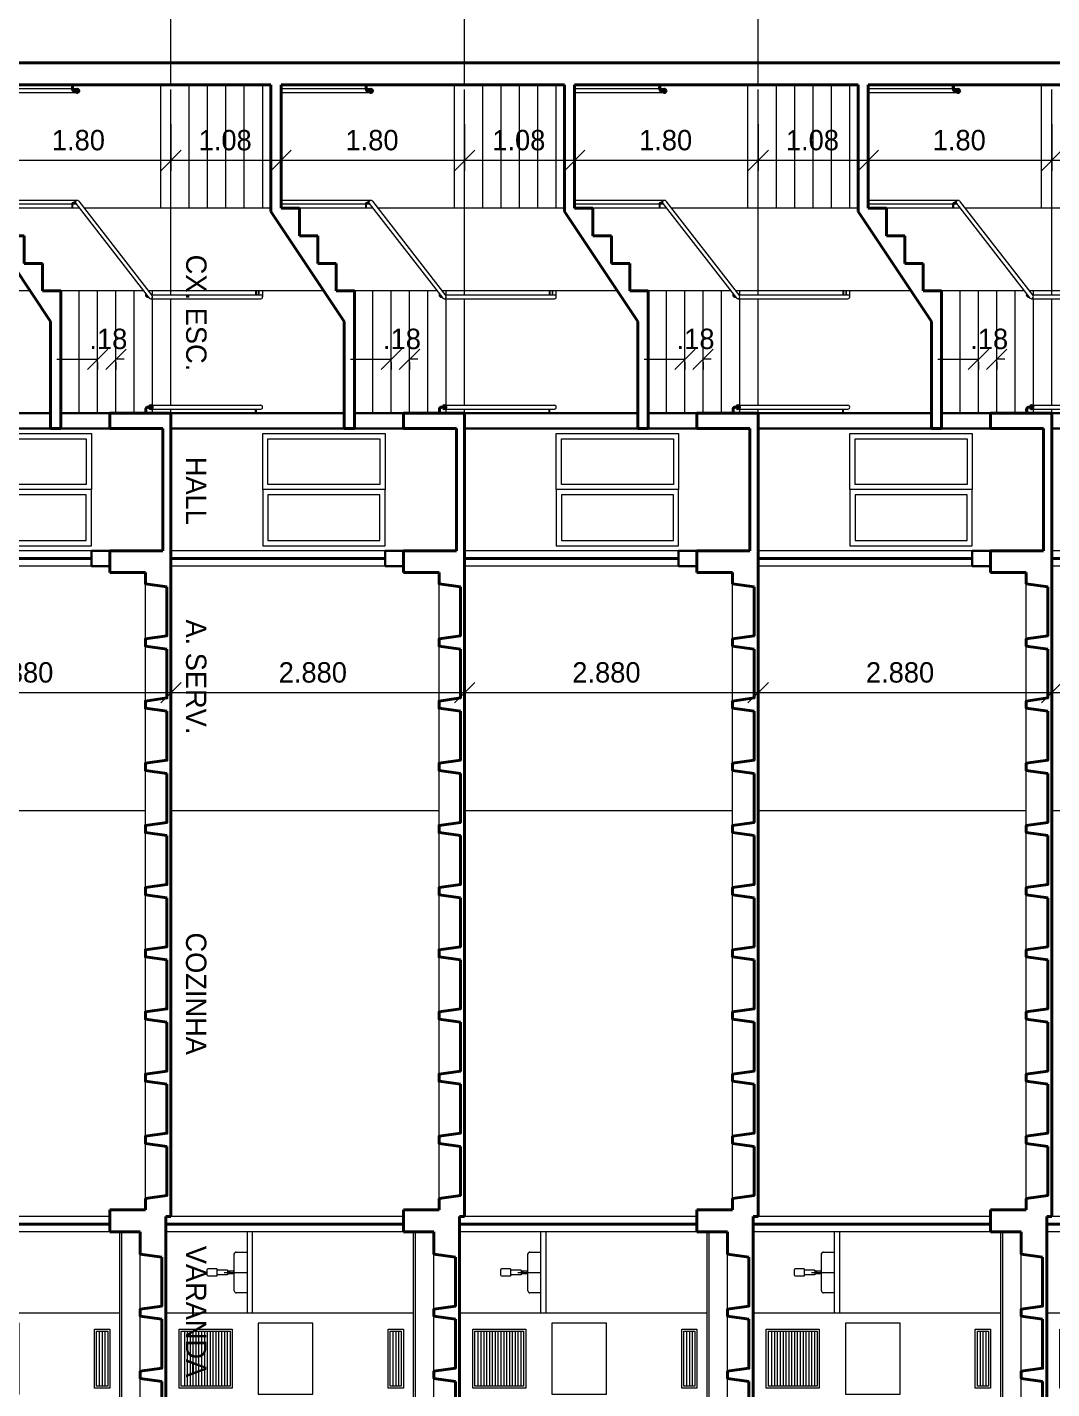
# Model space of a CAD drawing. Header units: metres. Extents: x -62 to 23, y -77 to 42.
# Drawn here: x -28.63 to -18.58, y 13.72 to 27.08 of the extents above; entities that cross this region are included whole.
import ezdxf
from ezdxf.enums import TextEntityAlignment as Align

# ---------------------------------------------------------------- set-up
doc = ezdxf.new("R2010")
doc.units = ezdxf.units.M
doc.header["$MEASUREMENT"] = 0
doc.linetypes.add('DGN Style 3', pattern=[2.76643, 1.976022, -0.790409])
doc.linetypes.add('DGN Style 4', pattern=[3.163611, 1.580817, -0.790409, 0.001976, -0.790409])
for name, color, linetype, lineweight in [('1 - Eixos', 7, 'Continuous', 0), ('15 - Esquadrias Janelas', 7, 'Continuous', 0), ('19 - Estrutura Metálica', 7, 'Continuous', 0), ('32 - Forro', 7, 'Continuous', 0), ('5 - Laje em Corte', 7, 'Continuous', 0), ('CORNIJAS_VAR NA PLANTA PTIPO 1', 7, 'Continuous', 0), ('Level 1-1', 7, 'Continuous', 0), ('Level 12', 7, 'Continuous', 0), ('Level 28-1', 7, 'Continuous', 0), ('Level 36', 7, 'Continuous', 0), ('Level 41', 7, 'Continuous', 0), ('Level 44', 7, 'Continuous', 0)]:
    doc.layers.add(name, color=color, linetype=linetype, lineweight=lineweight)
doc.styles.add('Style-CIVIL', font='CIVIL.shx')
doc.styles.add('Style-INTL_ENGINEERING', font='INTL_ENGINEERING.shx')
doc.dimstyles.get("Standard").update_dxf_attribs({"dimtxt": 0.18, "dimasz": 0.18, "dimexe": 0.18, "dimexo": 0.0625, "dimgap": 0.09, "dimtad": 0, "dimtih": 1, "dimtoh": 1, "dimdec": 4, "dimzin": 1, "dimdsep": 46, "dimtxsty": 'Standard', "dimcen": 0, "dimadec": 0, "dimazin": 0, "dimtfac": 1, "dimtdec": 4, "dimtofl": 0, "dimtmove": 0, "dimatfit": 3, "dimfxl": 0, "dimtolj": 1, "dimtzin": 1, "dimarcsym": 0})

# ---------------------------------------------------------------- blocks, each defined once
blk = doc.blocks.new('*U12')
at = {"layer": 'Level 44', "color": 7, "linetype": 'Continuous', "lineweight": 30}
for p, q in [((-1.05, 0.075), (-1.05, -0.075)), ((1.05, 0.075), (1.05, -0.075))]:
    blk.add_line(p, q, dxfattribs=at)
at = {"layer": 'Level 44', "color": 7, "linetype": 'Continuous', "lineweight": 0}
for p, q in [((1.05, 0.075), (-1.05, 0.075)), ((1.05, -0.075), (-1.05, -0.075))]:
    blk.add_line(p, q, dxfattribs=at)
at = {"layer": 'Level 44', "color": 7, "linetype": 'Continuous', "lineweight": 40}
blk.add_line((1.05, 0), (-1.05, 0), dxfattribs=at)
blk = doc.blocks.new('*U13')
at = {"layer": 'Level 44', "color": 7, "linetype": 'Continuous', "lineweight": 30}
for p, q in [((-1.05, 0.075), (-1.05, -0.075)), ((1.28, 0.075), (1.28, -0.075))]:
    blk.add_line(p, q, dxfattribs=at)
at = {"layer": 'Level 44', "color": 7, "linetype": 'Continuous', "lineweight": 0}
for p, q in [((1.28, 0.075), (-1.05, 0.075)), ((1.28, -0.075), (-1.05, -0.075))]:
    blk.add_line(p, q, dxfattribs=at)
at = {"layer": 'Level 44', "color": 7, "linetype": 'Continuous', "lineweight": 40}
blk.add_line((1.28, 0), (-1.05, 0), dxfattribs=at)
blk = doc.blocks.new('*U14')
at = {"layer": '19 - Estrutura Metálica', "color": 171, "linetype": 'Continuous', "lineweight": 30}
for p, q in [((0.007, 0.014), (0.017, 0.006)), ((0.013, 0.022), (0.023, 0.014)), ((-0.016, -0.063), (0.019, -0.022)), ((-0.008, -0.069), (0.027, -0.029))]:
    blk.add_line(p, q, dxfattribs=at)
for radius in [0.025, 0.015]:
    blk.add_circle((-0.009, 0.034), radius, dxfattribs=at)
for radius, start, end in [(0.02, 318.3321, 47.1052), (0.03, 319.6851, 49.6329)]:
    blk.add_arc((0.004, -0.009), radius, start, end, dxfattribs=at)
blk = doc.blocks.new('*U15')
at = {"layer": '19 - Estrutura Metálica', "color": 171, "linetype": 'Continuous', "lineweight": 30}
for p, q in [((0.007, 0.014), (0.017, 0.006)), ((0.013, 0.022), (0.023, 0.014)), ((-0.016, -0.063), (0.019, -0.022)), ((-0.008, -0.069), (0.027, -0.029))]:
    blk.add_line(p, q, dxfattribs=at)
at = {"layer": '19 - Estrutura Metálica', "color": 171, "linetype": 'Continuous', "lineweight": 30, "extrusion": (0, 0, -1)}
for radius in [0.025, 0.015]:
    blk.add_circle((0.009, 0.034), radius, dxfattribs=at)
at = {"layer": '19 - Estrutura Metálica', "color": 171, "linetype": 'Continuous', "lineweight": 30}
for radius, start, end in [(0.02, 318.3321, 47.1052), (0.03, 319.6851, 49.6329)]:
    blk.add_arc((0.004, -0.009), radius, start, end, dxfattribs=at)
blk = doc.blocks.new('SIFAOF')
at = {"color": 172, "linetype": 'Continuous', "lineweight": 0}
for p, q in [((-0.017, 0), (-0.017, -0.007)), ((-0.012, 0), (-0.012, -0.059)), ((0, -0.007), (0, 0)), ((0.012, 0), (0.012, -0.059)), ((0.017, 0), (0.017, -0.007)), ((-0.023, -0.065), (0.023, -0.065)), ((-0.023, -0.065), (-0.023, -0.17)), ((-0.017, -0.007), (0.017, -0.007)), ((-0.017, -0.048), (0.017, -0.048)), ((-0.017, -0.059), (0.017, -0.059)), ((-0.017, -0.059), (-0.017, -0.065)), ((-0.012, -0.059), (0.008, -0.048)), ((-0.012, -0.057), (0.004, -0.048)), ((-0.012, -0.054), (-0.001, -0.048)), ((-0.012, -0.051), (-0.006, -0.048)), ((-0.012, -0.049), (-0.01, -0.048)), ((-0.007, -0.059), (0.012, -0.049)), ((-0.003, -0.059), (0.012, -0.051)), ((0.002, -0.059), (0.012, -0.054)), ((0.007, -0.059), (0.012, -0.057)), ((0.011, -0.059), (0.012, -0.059)), ((0.017, -0.059), (0.017, -0.065)), ((0.023, -0.065), (0.023, -0.17)), ((-0.035, -0.17), (0.035, -0.17)), ((-0.035, -0.17), (-0.035, -0.257)), ((0.035, -0.17), (0.035, -0.257)), ((-0.023, -0.269), (0.023, -0.269))]:
    blk.add_line(p, q, dxfattribs=at)
for centre, start, end in [((-0.023, -0.257), 180, 270), ((0.023, -0.257), 270, 0)]:
    blk.add_arc(centre, 0.0116, start, end, dxfattribs=at)
blk = doc.blocks.new('*U17')
at = {"layer": 'Level 36', "color": 172, "linetype": 'Continuous', "lineweight": 13}
for p, q in [((0.045, -0.18), (0.045, 0.18)), ((0.065, 0.2), (0.174, 0.2)), ((0.174, -0.2), (0.065, -0.2))]:
    blk.add_line(p, q, dxfattribs=at)
at = {"layer": 'Level 36', "color": 172, "linetype": 'DGN Style 4', "lineweight": 13}
blk.add_line((-0.054, 0), (0.174, 0), dxfattribs=at)
at = {"layer": 'Level 36', "color": 172, "linetype": 'Continuous', "lineweight": 13, "flags": 128}
for points in [[(0.174, -0.4), (0.174, 0.4)], [(0.224, -0.4), (0.224, 0.4)]]:
    blk.add_lwpolyline(points, dxfattribs=at)
at = {"layer": 'Level 36', "color": 172, "linetype": 'Continuous', "lineweight": 13, "extrusion": (0, 0, -1)}
blk.add_arc((-0.065, 0.18), 0.02, 359.9998, 89.9998, dxfattribs=at)
at = {"layer": 'Level 36', "color": 172, "linetype": 'Continuous', "lineweight": 13}
for centre, start, end in [((0.065, 0.18), 90.0002, 180.0001), ((0.065, -0.18), 180.0002, 270.0002)]:
    blk.add_arc(centre, 0.02, start, end, dxfattribs=at)
at = {"layer": 'Level 41', "color": 7, "linetype": 'Continuous', "lineweight": 30, "rotation": 270}
blk.add_blockref('SIFAOF', (0.045, 0), dxfattribs=at)
blk = doc.blocks.new('*U11')
at = {"layer": '15 - Esquadrias Janelas', "color": 7, "linetype": 'Continuous', "lineweight": 0, "flags": 128}
for points in [[(0.96, 3.322), (0.96, 2.772), (-0.24, 2.772), (-0.24, 3.322)], [(0.91, 3.272), (0.91, 2.822), (-0.19, 2.822), (-0.19, 3.272)], [(-0.24, 2.772), (-0.24, 2.222), (0.96, 2.222), (0.96, 2.772)], [(-0.19, 2.722), (-0.19, 2.272), (0.91, 2.272), (0.91, 2.722)]]:
    blk.add_lwpolyline(points, close=True, dxfattribs=at)
at = {"layer": '32 - Forro', "color": 30, "linetype": 'Continuous', "lineweight": 13}
for p, q in [((-1.64, -6.641), (-1.64, -4.508)), ((-1.62, -6.641), (-1.62, -4.508))]:
    blk.add_line(p, q, dxfattribs=at)
at = {"layer": '5 - Laje em Corte', "color": 1, "linetype": 'Continuous', "lineweight": 40}
for p, q in [((1.74, 6.958), (-1.14, 6.958)), ((-0.16, 6.743), (-1.14, 6.743)), ((-0.16, 5.502), (-0.16, 6.743)), ((-0.06, 5.532), (-0.06, 6.743)), ((1.74, 6.743), (-0.06, 6.743)), ((0.56, 4.422), (-0.16, 5.502)), ((-0.06, 5.532), (0.12, 5.532)), ((0.12, 5.262), (0.12, 5.532)), ((0.3, 5.262), (0.12, 5.262)), ((0.3, 4.992), (0.3, 5.262)), ((0.48, 4.992), (0.3, 4.992)), ((0.48, 4.722), (0.48, 4.992)), ((0.66, 4.722), (0.48, 4.722)), ((0.66, 3.372), (0.66, 4.722)), ((0.56, 3.372), (0.56, 4.422)), ((-1.14, 3.522), (-1.74, 3.522)), ((-1.74, 3.522), (-1.74, 3.372)), ((-1.14, 3.522), (-1.14, -4.358)), ((-1.22, 3.372), (-1.74, 3.372)), ((-1.22, 3.372), (-1.22, 2.172)), ((0.56, 3.372), (0.66, 3.372)), ((-1.22, 2.172), (-1.74, 2.172)), ((-1.74, 2.172), (-1.74, 1.958)), ((-1.39, 1.958), (-1.74, 1.958)), ((-1.39, -4.292), (-1.74, -4.292)), ((-1.74, -4.292), (-1.74, -4.508)), ((-1.19, -4.358), (-1.19, -6.858)), ((-1.19, -4.358), (-1.14, -4.358)), ((-1.44, -4.508), (-1.74, -4.508))]:
    blk.add_line(p, q, dxfattribs=at)
at = {"layer": '5 - Laje em Corte', "color": 1, "linetype": 'Continuous', "lineweight": 0}
for p, q in [((-1.39, -4.182), (-1.39, 1.848)), ((-1.44, -6.487), (-1.44, -4.727))]:
    blk.add_line(p, q, dxfattribs=at)
at = {"layer": '5 - Laje em Corte', "color": 1, "linetype": 'Continuous', "lineweight": 40, "flags": 128}
for points in [[(-1.39, 1.958), (-1.39, 1.848), (-1.18, 1.818)], [(-1.18, 1.818), (-1.18, 1.338), (-1.39, 1.308), (-1.39, 1.238), (-1.18, 1.208)], [(-1.18, 1.208), (-1.18, 0.728), (-1.39, 0.698), (-1.39, 0.628), (-1.18, 0.598)], [(-1.18, 0.598), (-1.18, 0.118), (-1.39, 0.088), (-1.39, 0.018), (-1.18, -0.012)], [(-1.18, -0.012), (-1.18, -0.492), (-1.39, -0.522), (-1.39, -0.592), (-1.18, -0.622)], [(-1.18, -0.622), (-1.18, -1.102), (-1.39, -1.132), (-1.39, -1.202), (-1.18, -1.232)], [(-1.18, -1.232), (-1.18, -1.712), (-1.39, -1.742), (-1.39, -1.812), (-1.18, -1.842)], [(-1.18, -1.842), (-1.18, -2.322), (-1.39, -2.352), (-1.39, -2.422), (-1.18, -2.452)], [(-1.18, -2.452), (-1.18, -2.932), (-1.39, -2.962), (-1.39, -3.032), (-1.18, -3.062)], [(-1.18, -3.062), (-1.18, -3.542), (-1.39, -3.572), (-1.39, -3.642), (-1.18, -3.672)], [(-1.18, -3.672), (-1.18, -4.152), (-1.39, -4.182)], [(-1.39, -4.182), (-1.39, -4.292)], [(-1.44, -4.508), (-1.44, -4.727), (-1.23, -4.757)], [(-1.23, -4.757), (-1.23, -5.237), (-1.44, -5.267), (-1.44, -5.337), (-1.23, -5.367)], [(-1.23, -5.367), (-1.23, -5.847), (-1.44, -5.877), (-1.44, -5.947), (-1.23, -5.977)], [(-1.23, -5.977), (-1.23, -6.457), (-1.44, -6.487), (-1.44, -6.641)]]:
    blk.add_lwpolyline(points, dxfattribs=at)
at = {"layer": 'CORNIJAS_VAR NA PLANTA PTIPO 1', "color": 7, "linetype": 'Continuous', "lineweight": 30}
for p, q in [((1.14, 2.172), (0.96, 2.172)), ((1.14, 2.022), (0.96, 2.022))]:
    blk.add_line(p, q, dxfattribs=at)
at = {"layer": 'Level 28-1', "color": 171, "linetype": 'Continuous', "lineweight": 13}
for p, q in [((0.771, 6.703), (-0.06, 6.703)), ((0.821, 6.703), (0.778, 6.703)), ((0.821, 6.665), (-0.06, 6.665)), ((0.821, 5.61), (-0.06, 5.61)), ((0.771, 5.572), (-0.06, 5.572)), ((0.771, 5.532), (0.771, 5.572)), ((0.778, 5.532), (0.778, 5.572)), ((0.812, 5.572), (0.778, 5.572)), ((0.803, 5.587), (0.792, 5.587)), ((0.803, 5.595), (0.793, 5.595)), ((0.806, 5.579), (1.526, 4.652)), ((0.836, 5.602), (1.556, 4.675)), ((-1.14, 4.682), (-0.259, 4.682)), ((-0.309, 4.722), (-0.309, 4.682)), ((-0.302, 4.722), (-0.302, 4.683)), ((-0.24, 4.663), (-0.24, 4.722)), ((1.491, 4.698), (1.491, 4.682)), ((1.498, 4.688), (1.498, 4.683)), ((1.55, 4.682), (1.74, 4.682)), ((-1.14, 4.645), (-0.259, 4.645)), ((1.515, 4.667), (1.512, 4.667)), ((1.52, 4.66), (1.513, 4.66)), ((1.541, 4.645), (1.74, 4.645)), ((-1.14, 3.6), (-0.259, 3.6)), ((-1.14, 3.562), (-0.259, 3.562)), ((-0.309, 3.522), (-0.309, 3.562)), ((-0.302, 3.522), (-0.302, 3.562)), ((1.541, 3.6), (1.74, 3.6)), ((1.541, 3.562), (1.74, 3.562))]:
    blk.add_line(p, q, dxfattribs=at)
at = {"layer": 'Level 28-1', "color": 171, "linetype": 'Continuous', "lineweight": 13, "flags": 128}
blk.add_lwpolyline([(-0.278, 4.682), (-0.278, 4.722), (-0.278, 4.693)], dxfattribs=at)
at = {"layer": 'Level 28-1', "color": 171, "linetype": 'Continuous', "lineweight": 13, "extrusion": (0, 0, -1)}
for radius, start, end in [(0.0225, 0.0115, 89.9593), (0.015, 358.6585, 87.4316)]:
    blk.add_arc((-0.793, 5.572), radius, start, end, dxfattribs=at)
at = {"layer": 'Level 28-1', "color": 171, "linetype": 'Continuous', "lineweight": 13}
for centre, radius, start, end in [((0.821, 5.591), 0.0187, 36.9033, 216.9033), ((-0.259, 4.663), 0.0187, 269.9948, 90.0001), ((1.513, 4.682), 0.0225, 180.0115, 269.9593), ((1.513, 4.682), 0.015, 178.6585, 267.4316), ((1.541, 4.663), 0.0187, 216.9033, 36.9033), ((-0.259, 3.581), 0.0187, 269.9999, 90)]:
    blk.add_arc(centre, radius, start, end, dxfattribs=at)
at = {"layer": 'Level 36', "color": 172, "linetype": 'Continuous', "lineweight": 13}
for p, q in [((-1.008, -5.483), (-1.008, -6.023)), ((-0.98, -5.483), (-0.98, -6.023)), ((-0.952, -5.483), (-0.952, -6.023)), ((-0.924, -5.483), (-0.924, -6.023)), ((-0.896, -5.483), (-0.896, -6.023)), ((-0.868, -5.483), (-0.868, -6.023)), ((-0.84, -5.483), (-0.84, -6.023)), ((-0.812, -5.483), (-0.812, -6.023)), ((-0.784, -5.483), (-0.784, -6.023)), ((-0.756, -5.483), (-0.756, -6.023)), ((-0.728, -5.483), (-0.728, -6.023)), ((-0.7, -5.483), (-0.7, -6.023)), ((-0.672, -5.483), (-0.672, -6.023)), ((-0.644, -5.483), (-0.644, -6.023)), ((-0.616, -5.483), (-0.616, -6.023)), ((-0.588, -5.483), (-0.588, -6.023)), ((-0.56, -5.483), (-0.56, -6.023)), ((1.037, -5.483), (1.037, -6.023)), ((1.065, -5.483), (1.065, -6.023)), ((1.093, -5.483), (1.093, -6.023))]:
    blk.add_line(p, q, dxfattribs=at)
at = {"layer": 'Level 36', "color": 172, "linetype": 'Continuous', "lineweight": 13, "flags": 128}
for points in [[(-0.54, -5.463), (-0.54, -6.043), (-1.06, -6.043), (-1.06, -5.463)], [(-0.283, -5.404), (-0.283, -6.102), (0.252, -6.102), (0.252, -5.404)], [(1.14, -5.463), (1.14, -6.043), (0.99, -6.043), (0.99, -5.463)], [(-0.56, -5.483), (-0.56, -6.023), (-1.04, -6.023), (-1.04, -5.483)], [(1.12, -5.483), (1.12, -6.023), (1.01, -6.023), (1.01, -5.483)]]:
    blk.add_lwpolyline(points, close=True, dxfattribs=at)
at = {"layer": 'Level 41', "color": 230, "linetype": 'Continuous', "lineweight": 0}
for p, q in [((-1.24, 5.532), (-1.24, 6.743)), ((0.84, 3.522), (0.84, 4.722)), ((1.02, 3.522), (1.02, 4.722)), ((1.2, 3.522), (1.2, 4.722)), ((1.38, 3.522), (1.38, 4.722)), ((1.56, 4.682), (1.56, 4.722)), ((1.74, 4.682), (1.74, 4.722)), ((1.56, 3.6), (1.56, 4.645)), ((1.74, 3.6), (1.74, 4.645)), ((1.56, 3.522), (1.56, 3.562)), ((1.74, 3.522), (1.74, 3.562))]:
    blk.add_line(p, q, dxfattribs=at)
at = {"layer": 'Level 41', "color": 230, "linetype": 'DGN Style 3', "lineweight": 0}
for p, q in [((-1.14, 4.722), (-1.14, 6.743)), ((-0.96, 5.532), (-0.96, 6.743)), ((-0.78, 5.532), (-0.78, 6.743)), ((-0.6, 5.532), (-0.6, 6.743)), ((-0.42, 5.532), (-0.42, 6.743)), ((-0.24, 5.532), (-0.24, 6.743))]:
    blk.add_line(p, q, dxfattribs=at)
at = {"layer": 'Level 41', "color": 7, "linetype": 'Continuous', "lineweight": 13}
for p, q in [((-0.16, 5.532), (-1.14, 5.532)), ((0.843, 5.532), (0.12, 5.532)), ((1.74, 5.532), (0.891, 5.532)), ((0.36, 4.722), (-1.14, 4.722)), ((1.472, 4.722), (0.66, 4.722)), ((1.74, 4.722), (1.519, 4.722))]:
    blk.add_line(p, q, dxfattribs=at)
at = {"layer": 'Level 41', "color": 7, "linetype": 'Continuous', "lineweight": 30}
for p, q in [((0.56, 3.522), (-1.14, 3.522)), ((1.14, 3.522), (0.66, 3.522)), ((0.56, 3.372), (-1.14, 3.372)), ((1.14, 3.372), (0.66, 3.372))]:
    blk.add_line(p, q, dxfattribs=at)
at = {"layer": 'Level 44', "color": 7, "linetype": 'Continuous', "lineweight": 13}
for p, q in [((1.49, -0.378), (-1.14, -0.378)), ((1.24, -5.308), (-1.19, -5.308))]:
    blk.add_line(p, q, dxfattribs=at)
at = {"layer": '19 - Estrutura Metálica', "color": 171, "linetype": 'Continuous', "lineweight": 30, "xscale": 0.7499990121287976, "yscale": 0.7499990121287976, "zscale": 0.7499990121287976, "rotation": 220.3263723975496}
blk.add_blockref('*U14', (0.8, 6.699), dxfattribs=at)
at = {"layer": '19 - Estrutura Metálica', "color": 171, "linetype": 'Continuous', "lineweight": 30, "extrusion": (0, 0, -1), "xscale": 0.7499990121287978, "yscale": 0.7499990121287978, "zscale": 0.7499990121287978, "rotation": 40.32637239754955}
blk.add_blockref('*U15', (-1.52, 3.566), dxfattribs=at)
at = {"layer": 'Level 36', "color": 172, "linetype": 'Continuous', "lineweight": 13}
blk.add_blockref('*U17', (-0.564, -4.908), dxfattribs=at)
at = {"layer": 'Level 44', "color": 7, "linetype": 'Continuous', "lineweight": 30}
for name, p in [('*U12', (-0.09, 2.097)), ('*U13', (-0.14, -4.433))]:
    blk.add_blockref(name, p, dxfattribs=at)
blk = doc.blocks.new('*D90')
at = {"layer": 'Defpoints'}
for p in [(-18.577, 20.546), (-17.137, 20.546), (-18.577, 19.935), (-15.697, 19.935)]:
    blk.add_point(p, dxfattribs=at)
at = {"layer": 'Level 1-1', "color": 2, "linetype": 'Continuous', "lineweight": 0}
for p, q in [((-18.677, 20.446), (-18.477, 20.646)), ((-18.577, 20.035), (-18.577, 20.646)), ((-15.597, 20.646), (-15.797, 20.446)), ((-15.697, 20.035), (-15.697, 20.646)), ((-15.697, 20.546), (-18.577, 20.546))]:
    blk.add_line(p, q, dxfattribs=at)
at = {"layer": 'Level 1-1', "color": 2, "linetype": 'Continuous', "lineweight": 0, "style": 'Style-CIVIL'}
blk.add_text('2.880', height=0.2, dxfattribs=at).set_placement((-17.52, 20.746), align=Align.MIDDLE_LEFT)
blk = doc.blocks.new('_Oblique')
at = {"color": 0, "linetype": 'ByBlock', "lineweight": -2}
blk.add_line((0.5, 0.5), (-0.5, -0.5), dxfattribs=at)
blk = doc.blocks.new('*D91')
at = {"layer": 'Defpoints'}
for p in [(-21.457, 20.546), (-20.017, 20.546), (-21.457, 19.935), (-18.577, 19.935)]:
    blk.add_point(p, dxfattribs=at)
at = {"layer": 'Level 1-1', "color": 2, "linetype": 'Continuous', "lineweight": 0}
for p, q in [((-21.557, 20.446), (-21.357, 20.646)), ((-21.457, 20.035), (-21.457, 20.646)), ((-18.477, 20.646), (-18.677, 20.446)), ((-18.577, 20.035), (-18.577, 20.646)), ((-18.577, 20.546), (-21.457, 20.546))]:
    blk.add_line(p, q, dxfattribs=at)
at = {"layer": 'Level 1-1', "color": 2, "linetype": 'Continuous', "lineweight": 0, "style": 'Style-CIVIL'}
blk.add_text('2.880', height=0.2, dxfattribs=at).set_placement((-20.4, 20.746), align=Align.MIDDLE_LEFT)
blk = doc.blocks.new('*D92')
at = {"layer": 'Defpoints'}
for p in [(-24.337, 20.546), (-22.897, 20.546), (-24.337, 19.935), (-21.457, 19.935)]:
    blk.add_point(p, dxfattribs=at)
at = {"layer": 'Level 1-1', "color": 2, "linetype": 'Continuous', "lineweight": 0}
for p, q in [((-24.437, 20.446), (-24.237, 20.646)), ((-24.337, 20.035), (-24.337, 20.646)), ((-21.357, 20.646), (-21.557, 20.446)), ((-21.457, 20.035), (-21.457, 20.646)), ((-21.457, 20.546), (-24.337, 20.546))]:
    blk.add_line(p, q, dxfattribs=at)
at = {"layer": 'Level 1-1', "color": 2, "linetype": 'Continuous', "lineweight": 0, "style": 'Style-CIVIL'}
blk.add_text('2.880', height=0.2, dxfattribs=at).set_placement((-23.28, 20.746), align=Align.MIDDLE_LEFT)
blk = doc.blocks.new('*D93')
at = {"layer": 'Defpoints'}
for p in [(-27.217, 20.546), (-25.777, 20.546), (-27.217, 19.935), (-24.337, 19.935)]:
    blk.add_point(p, dxfattribs=at)
at = {"layer": 'Level 1-1', "color": 2, "linetype": 'Continuous', "lineweight": 0}
for p, q in [((-27.317, 20.446), (-27.117, 20.646)), ((-27.217, 20.035), (-27.217, 20.646)), ((-24.237, 20.646), (-24.437, 20.446)), ((-24.337, 20.035), (-24.337, 20.646)), ((-24.337, 20.546), (-27.217, 20.546))]:
    blk.add_line(p, q, dxfattribs=at)
at = {"layer": 'Level 1-1', "color": 2, "linetype": 'Continuous', "lineweight": 0, "style": 'Style-CIVIL'}
blk.add_text('2.880', height=0.2, dxfattribs=at).set_placement((-26.16, 20.746), align=Align.MIDDLE_LEFT)
blk = doc.blocks.new('*D94')
at = {"layer": 'Defpoints'}
for p in [(-30.097, 20.546), (-28.657, 20.546), (-30.097, 19.935), (-27.217, 19.935)]:
    blk.add_point(p, dxfattribs=at)
at = {"layer": 'Level 1-1', "color": 2, "linetype": 'Continuous', "lineweight": 0}
for p, q in [((-30.197, 20.446), (-29.997, 20.646)), ((-30.097, 20.035), (-30.097, 20.646)), ((-27.117, 20.646), (-27.317, 20.446)), ((-27.217, 20.035), (-27.217, 20.646)), ((-27.217, 20.546), (-30.097, 20.546))]:
    blk.add_line(p, q, dxfattribs=at)
at = {"layer": 'Level 1-1', "color": 2, "linetype": 'Continuous', "lineweight": 0, "style": 'Style-CIVIL'}
blk.add_text('2.880', height=0.2, dxfattribs=at).set_placement((-29.04, 20.746), align=Align.MIDDLE_LEFT)
blk = doc.blocks.new('*D203')
at = {"layer": 'Defpoints'}
for p in [(-18.577, 26.224), (-17.497, 25.904), (-18.577, 25.768), (-18.037, 25.768)]:
    blk.add_point(p, dxfattribs=at)
at = {"layer": 'Level 1-1', "color": 2, "linetype": 'Continuous', "lineweight": 0}
for p, q in [((-18.577, 26.124), (-18.577, 25.668)), ((-18.677, 25.668), (-18.477, 25.868)), ((-17.397, 25.868), (-17.597, 25.668)), ((-17.497, 25.804), (-17.497, 25.668)), ((-17.497, 25.768), (-18.577, 25.768))]:
    blk.add_line(p, q, dxfattribs=at)
at = {"layer": 'Level 1-1', "color": 2, "linetype": 'Continuous', "lineweight": 0, "style": 'Style-CIVIL'}
blk.add_text('1.08', height=0.2, dxfattribs=at).set_placement((-18.305, 25.968), align=Align.MIDDLE_LEFT)
blk = doc.blocks.new('*D204')
at = {"layer": 'Defpoints'}
for p in [(-18.577, 26.224), (-20.377, 25.904), (-20.377, 25.768), (-19.477, 25.768)]:
    blk.add_point(p, dxfattribs=at)
at = {"layer": 'Level 1-1', "color": 2, "linetype": 'Continuous', "lineweight": 0}
for p, q in [((-18.577, 26.124), (-18.577, 25.668)), ((-20.477, 25.668), (-20.277, 25.868)), ((-20.377, 25.804), (-20.377, 25.668)), ((-18.477, 25.868), (-18.677, 25.668)), ((-18.577, 25.768), (-20.377, 25.768))]:
    blk.add_line(p, q, dxfattribs=at)
at = {"layer": 'Level 1-1', "color": 2, "linetype": 'Continuous', "lineweight": 0, "style": 'Style-CIVIL'}
blk.add_text('1.80', height=0.2, dxfattribs=at).set_placement((-19.745, 25.968), align=Align.MIDDLE_LEFT)
blk = doc.blocks.new('*D205')
at = {"layer": 'Defpoints'}
for p in [(-21.457, 26.224), (-20.377, 25.904), (-21.457, 25.768), (-20.917, 25.768)]:
    blk.add_point(p, dxfattribs=at)
at = {"layer": 'Level 1-1', "color": 2, "linetype": 'Continuous', "lineweight": 0}
for p, q in [((-21.457, 26.124), (-21.457, 25.668)), ((-21.557, 25.668), (-21.357, 25.868)), ((-20.277, 25.868), (-20.477, 25.668)), ((-20.377, 25.804), (-20.377, 25.668)), ((-20.377, 25.768), (-21.457, 25.768))]:
    blk.add_line(p, q, dxfattribs=at)
at = {"layer": 'Level 1-1', "color": 2, "linetype": 'Continuous', "lineweight": 0, "style": 'Style-CIVIL'}
blk.add_text('1.08', height=0.2, dxfattribs=at).set_placement((-21.185, 25.968), align=Align.MIDDLE_LEFT)
blk = doc.blocks.new('*D206')
at = {"layer": 'Defpoints'}
for p in [(-21.457, 26.224), (-23.257, 25.904), (-23.257, 25.768), (-22.357, 25.768)]:
    blk.add_point(p, dxfattribs=at)
at = {"layer": 'Level 1-1', "color": 2, "linetype": 'Continuous', "lineweight": 0}
for p, q in [((-21.457, 26.124), (-21.457, 25.668)), ((-23.357, 25.668), (-23.157, 25.868)), ((-23.257, 25.804), (-23.257, 25.668)), ((-21.357, 25.868), (-21.557, 25.668)), ((-21.457, 25.768), (-23.257, 25.768))]:
    blk.add_line(p, q, dxfattribs=at)
at = {"layer": 'Level 1-1', "color": 2, "linetype": 'Continuous', "lineweight": 0, "style": 'Style-CIVIL'}
blk.add_text('1.80', height=0.2, dxfattribs=at).set_placement((-22.625, 25.968), align=Align.MIDDLE_LEFT)
blk = doc.blocks.new('*D207')
at = {"layer": 'Defpoints'}
for p in [(-24.337, 26.224), (-23.257, 25.904), (-24.337, 25.768), (-23.797, 25.768)]:
    blk.add_point(p, dxfattribs=at)
at = {"layer": 'Level 1-1', "color": 2, "linetype": 'Continuous', "lineweight": 0}
for p, q in [((-24.337, 26.124), (-24.337, 25.668)), ((-24.437, 25.668), (-24.237, 25.868)), ((-23.157, 25.868), (-23.357, 25.668)), ((-23.257, 25.804), (-23.257, 25.668)), ((-23.257, 25.768), (-24.337, 25.768))]:
    blk.add_line(p, q, dxfattribs=at)
at = {"layer": 'Level 1-1', "color": 2, "linetype": 'Continuous', "lineweight": 0, "style": 'Style-CIVIL'}
blk.add_text('1.08', height=0.2, dxfattribs=at).set_placement((-24.065, 25.968), align=Align.MIDDLE_LEFT)
blk = doc.blocks.new('*D208')
at = {"layer": 'Defpoints'}
for p in [(-24.337, 26.224), (-26.137, 25.904), (-26.137, 25.768), (-25.237, 25.768)]:
    blk.add_point(p, dxfattribs=at)
at = {"layer": 'Level 1-1', "color": 2, "linetype": 'Continuous', "lineweight": 0}
for p, q in [((-24.337, 26.124), (-24.337, 25.668)), ((-26.237, 25.668), (-26.037, 25.868)), ((-26.137, 25.804), (-26.137, 25.668)), ((-24.237, 25.868), (-24.437, 25.668)), ((-24.337, 25.768), (-26.137, 25.768))]:
    blk.add_line(p, q, dxfattribs=at)
at = {"layer": 'Level 1-1', "color": 2, "linetype": 'Continuous', "lineweight": 0, "style": 'Style-CIVIL'}
blk.add_text('1.80', height=0.2, dxfattribs=at).set_placement((-25.505, 25.968), align=Align.MIDDLE_LEFT)
blk = doc.blocks.new('*D209')
at = {"layer": 'Defpoints'}
for p in [(-27.217, 26.224), (-26.137, 25.904), (-27.217, 25.768), (-26.677, 25.768)]:
    blk.add_point(p, dxfattribs=at)
at = {"layer": 'Level 1-1', "color": 2, "linetype": 'Continuous', "lineweight": 0}
for p, q in [((-27.217, 26.124), (-27.217, 25.668)), ((-27.317, 25.668), (-27.117, 25.868)), ((-26.037, 25.868), (-26.237, 25.668)), ((-26.137, 25.804), (-26.137, 25.668)), ((-26.137, 25.768), (-27.217, 25.768))]:
    blk.add_line(p, q, dxfattribs=at)
at = {"layer": 'Level 1-1', "color": 2, "linetype": 'Continuous', "lineweight": 0, "style": 'Style-CIVIL'}
blk.add_text('1.08', height=0.2, dxfattribs=at).set_placement((-26.945, 25.968), align=Align.MIDDLE_LEFT)
blk = doc.blocks.new('*D210')
at = {"layer": 'Defpoints'}
for p in [(-27.217, 26.224), (-29.017, 25.904), (-29.017, 25.768), (-28.117, 25.768)]:
    blk.add_point(p, dxfattribs=at)
at = {"layer": 'Level 1-1', "color": 2, "linetype": 'Continuous', "lineweight": 0}
for p, q in [((-27.217, 26.124), (-27.217, 25.668)), ((-29.117, 25.668), (-28.917, 25.868)), ((-29.017, 25.804), (-29.017, 25.668)), ((-27.117, 25.868), (-27.317, 25.668)), ((-27.217, 25.768), (-29.017, 25.768))]:
    blk.add_line(p, q, dxfattribs=at)
at = {"layer": 'Level 1-1', "color": 2, "linetype": 'Continuous', "lineweight": 0, "style": 'Style-CIVIL'}
blk.add_text('1.80', height=0.2, dxfattribs=at).set_placement((-28.385, 25.968), align=Align.MIDDLE_LEFT)
blk = doc.blocks.new('*D239')
at = {"layer": 'Defpoints'}
for p in [(-27.936, 23.889), (-27.936, 23.818), (-27.847, 23.818), (-27.757, 23.889)]:
    blk.add_point(p, dxfattribs=at)
at = {"layer": 'Level 1-1', "color": 2, "linetype": 'Continuous', "lineweight": 0}
for p, q in [((-27.836, 23.918), (-28.036, 23.718)), ((-27.857, 23.718), (-27.657, 23.918)), ((-28.336, 23.818), (-27.936, 23.818)), ((-27.936, 23.789), (-27.936, 23.718)), ((-27.677, 23.818), (-27.757, 23.818)), ((-27.757, 23.789), (-27.757, 23.718))]:
    blk.add_line(p, q, dxfattribs=at)
at = {"layer": 'Level 1-1', "color": 2, "linetype": 'Continuous', "lineweight": 0, "style": 'Style-CIVIL'}
blk.add_text('.18', height=0.2, dxfattribs=at).set_placement((-28.017, 24.018), align=Align.MIDDLE_LEFT)
blk = doc.blocks.new('*D240')
at = {"layer": 'Defpoints'}
for p in [(-25.056, 23.889), (-25.056, 23.818), (-24.967, 23.818), (-24.877, 23.889)]:
    blk.add_point(p, dxfattribs=at)
at = {"layer": 'Level 1-1', "color": 2, "linetype": 'Continuous', "lineweight": 0}
for p, q in [((-24.956, 23.918), (-25.156, 23.718)), ((-24.977, 23.718), (-24.777, 23.918)), ((-25.456, 23.818), (-25.056, 23.818)), ((-25.056, 23.789), (-25.056, 23.718)), ((-24.797, 23.818), (-24.877, 23.818)), ((-24.877, 23.789), (-24.877, 23.718))]:
    blk.add_line(p, q, dxfattribs=at)
at = {"layer": 'Level 1-1', "color": 2, "linetype": 'Continuous', "lineweight": 0, "style": 'Style-CIVIL'}
blk.add_text('.18', height=0.2, dxfattribs=at).set_placement((-25.137, 24.018), align=Align.MIDDLE_LEFT)
blk = doc.blocks.new('*D241')
at = {"layer": 'Defpoints'}
for p in [(-22.176, 23.889), (-22.176, 23.818), (-22.087, 23.818), (-21.997, 23.889)]:
    blk.add_point(p, dxfattribs=at)
at = {"layer": 'Level 1-1', "color": 2, "linetype": 'Continuous', "lineweight": 0}
for p, q in [((-22.076, 23.918), (-22.276, 23.718)), ((-22.097, 23.718), (-21.897, 23.918)), ((-22.576, 23.818), (-22.176, 23.818)), ((-22.176, 23.789), (-22.176, 23.718)), ((-21.917, 23.818), (-21.997, 23.818)), ((-21.997, 23.789), (-21.997, 23.718))]:
    blk.add_line(p, q, dxfattribs=at)
at = {"layer": 'Level 1-1', "color": 2, "linetype": 'Continuous', "lineweight": 0, "style": 'Style-CIVIL'}
blk.add_text('.18', height=0.2, dxfattribs=at).set_placement((-22.257, 24.018), align=Align.MIDDLE_LEFT)
blk = doc.blocks.new('*D242')
at = {"layer": 'Defpoints'}
for p in [(-19.296, 23.889), (-19.296, 23.818), (-19.207, 23.818), (-19.117, 23.889)]:
    blk.add_point(p, dxfattribs=at)
at = {"layer": 'Level 1-1', "color": 2, "linetype": 'Continuous', "lineweight": 0}
for p, q in [((-19.196, 23.918), (-19.396, 23.718)), ((-19.217, 23.718), (-19.017, 23.918)), ((-19.696, 23.818), (-19.296, 23.818)), ((-19.296, 23.789), (-19.296, 23.718)), ((-19.037, 23.818), (-19.117, 23.818)), ((-19.117, 23.789), (-19.117, 23.718))]:
    blk.add_line(p, q, dxfattribs=at)
at = {"layer": 'Level 1-1', "color": 2, "linetype": 'Continuous', "lineweight": 0, "style": 'Style-CIVIL'}
blk.add_text('.18', height=0.2, dxfattribs=at).set_placement((-19.377, 24.018), align=Align.MIDDLE_LEFT)
blk = doc.blocks.new('*U311')
at = {"layer": 'Level 12', "color": 2, "linetype": 'Continuous', "lineweight": 13, "style": 'Style-CIVIL'}
for s, p in [('HALL', (0, 3.495)), ('A. SERV.', (0, 1.899)), ('COZINHA', (0, -1.172)), ('VARANDA', (0, -4.246))]:
    blk.add_text(s, height=0.1995, rotation=270, dxfattribs=at).set_placement(p, align=Align.MIDDLE_LEFT)
at = {"layer": 'Level 12', "color": 2, "linetype": 'Continuous', "lineweight": 13, "insert": (0, 4.906), "char_height": 0.2, "attachment_point": 5, "rotation": 270, "line_spacing_factor": 1.200006, "style": 'Style-INTL_ENGINEERING'}
blk.add_mtext('CX. ESC.\\P', dxfattribs=at)

msp = doc.modelspace()

# ---------------------------------------------------------------- linework, layer by layer
at = {"layer": '1 - Eixos', "color": 91, "linetype": 'DGN Style 3', "lineweight": 0}
for p, q in [((-27.2173, 26.5096), (-27.2174, 30.1932)), ((-24.3373, 26.5096), (-24.3374, 30.1932)), ((-21.4573, 26.5096), (-21.4574, 30.1932))]:
    msp.add_line(p, q, dxfattribs=at)

# ---------------------------------------------------------------- block references
at = {"layer": 'Level 12', "color": 2, "linetype": 'Continuous', "lineweight": 13}
msp.add_blockref('*U311', (-26.9694, 19.3661), dxfattribs=at)
at = {"layer": 'Level 44', "color": 7, "linetype": 'Continuous', "lineweight": 13}
for p in [(-28.9573, 19.7668), (-26.0773, 19.7668), (-23.1973, 19.7668), (-20.3173, 19.7668), (-17.4373, 19.7668)]:
    msp.add_blockref('*U11', p, dxfattribs=at)

# ---------------------------------------------------------------- dimensions: what is measured, and where the dimension line sits
at = {"layer": 'Level 1-1', "color": 2, "linetype": 'Continuous', "lineweight": 0}
for base, p1, p2, override, picture, middle in [((-29.0173, 25.7684), (-27.2173, 26.2244), (-29.0173, 25.9043), {"dimtxt": 0.2, "dimasz": 0.2, "dimexe": 0.1, "dimexo": 0.1, "dimgap": 0.1, "dimtad": 1, "dimtih": 0, "dimtoh": 0, "dimdec": 2, "dimzin": 7, "dimtxsty": 'Style-CIVIL', "dimblk": 'Oblique', "dimclre": 2, "dimtdec": 2, "dimatfit": 1, "dimfrac": 2, "dimtolj": 0, "dimtzin": 7, "dimlwe": 0}, '*D210', (-28.1173, 25.7684)), ((-27.2173, 25.7684), (-26.1373, 25.9043), (-27.2173, 26.2244), {"dimtxt": 0.2, "dimasz": 0.2, "dimexe": 0.1, "dimexo": 0.1, "dimgap": 0.1, "dimtad": 1, "dimtih": 0, "dimtoh": 0, "dimdec": 2, "dimzin": 7, "dimtxsty": 'Style-CIVIL', "dimblk": 'Oblique', "dimclre": 2, "dimtdec": 2, "dimatfit": 1, "dimfrac": 2, "dimtolj": 0, "dimtzin": 7, "dimlwe": 0}, '*D209', (-26.6773, 25.7684)), ((-26.1373, 25.7684), (-24.3373, 26.2244), (-26.1373, 25.9043), {"dimtxt": 0.2, "dimasz": 0.2, "dimexe": 0.1, "dimexo": 0.1, "dimgap": 0.1, "dimtad": 1, "dimtih": 0, "dimtoh": 0, "dimdec": 2, "dimzin": 7, "dimtxsty": 'Style-CIVIL', "dimblk": 'Oblique', "dimclre": 2, "dimtdec": 2, "dimatfit": 1, "dimfrac": 2, "dimtolj": 0, "dimtzin": 7, "dimlwe": 0}, '*D208', (-25.2373, 25.7684)), ((-24.3373, 25.7684), (-23.2573, 25.9043), (-24.3373, 26.2244), {"dimtxt": 0.2, "dimasz": 0.2, "dimexe": 0.1, "dimexo": 0.1, "dimgap": 0.1, "dimtad": 1, "dimtih": 0, "dimtoh": 0, "dimdec": 2, "dimzin": 7, "dimtxsty": 'Style-CIVIL', "dimblk": 'Oblique', "dimclre": 2, "dimtdec": 2, "dimatfit": 1, "dimfrac": 2, "dimtolj": 0, "dimtzin": 7, "dimlwe": 0}, '*D207', (-23.7973, 25.7684)), ((-23.2573, 25.7684), (-21.4573, 26.2244), (-23.2573, 25.9043), {"dimtxt": 0.2, "dimasz": 0.2, "dimexe": 0.1, "dimexo": 0.1, "dimgap": 0.1, "dimtad": 1, "dimtih": 0, "dimtoh": 0, "dimdec": 2, "dimzin": 7, "dimtxsty": 'Style-CIVIL', "dimblk": 'Oblique', "dimclre": 2, "dimtdec": 2, "dimatfit": 1, "dimfrac": 2, "dimtolj": 0, "dimtzin": 7, "dimlwe": 0}, '*D206', (-22.3573, 25.7684)), ((-21.4573, 25.7684), (-20.3773, 25.9043), (-21.4573, 26.2244), {"dimtxt": 0.2, "dimasz": 0.2, "dimexe": 0.1, "dimexo": 0.1, "dimgap": 0.1, "dimtad": 1, "dimtih": 0, "dimtoh": 0, "dimdec": 2, "dimzin": 7, "dimtxsty": 'Style-CIVIL', "dimblk": 'Oblique', "dimclre": 2, "dimtdec": 2, "dimatfit": 1, "dimfrac": 2, "dimtolj": 0, "dimtzin": 7, "dimlwe": 0}, '*D205', (-20.9173, 25.7684)), ((-20.3773, 25.7684), (-18.5773, 26.2244), (-20.3773, 25.9043), {"dimtxt": 0.2, "dimasz": 0.2, "dimexe": 0.1, "dimexo": 0.1, "dimgap": 0.1, "dimtad": 1, "dimtih": 0, "dimtoh": 0, "dimdec": 2, "dimzin": 7, "dimtxsty": 'Style-CIVIL', "dimblk": 'Oblique', "dimclre": 2, "dimtdec": 2, "dimatfit": 1, "dimfrac": 2, "dimtolj": 0, "dimtzin": 7, "dimlwe": 0}, '*D204', (-19.4773, 25.7684)), ((-18.5773, 25.7684), (-17.4973, 25.9043), (-18.5773, 26.2244), {"dimtxt": 0.2, "dimasz": 0.2, "dimexe": 0.1, "dimexo": 0.1, "dimgap": 0.1, "dimtad": 1, "dimtih": 0, "dimtoh": 0, "dimdec": 2, "dimzin": 7, "dimtxsty": 'Style-CIVIL', "dimblk": 'Oblique', "dimclre": 2, "dimtdec": 2, "dimatfit": 1, "dimfrac": 2, "dimtolj": 0, "dimtzin": 7, "dimlwe": 0}, '*D203', (-18.0373, 25.7684)), ((-30.0973, 20.5463), (-27.2173, 19.9353), (-30.0973, 19.9353), {"dimtxt": 0.2, "dimasz": 0.2, "dimexe": 0.1, "dimexo": 0.1, "dimgap": 0.1, "dimtad": 1, "dimtih": 0, "dimtoh": 0, "dimdec": 3, "dimzin": 3, "dimtxsty": 'Style-CIVIL', "dimblk": 'Oblique', "dimclre": 2, "dimtdec": 3, "dimatfit": 1, "dimtolj": 0, "dimtzin": 3, "dimlwe": 0}, '*D94', (-28.6573, 20.5463)), ((-27.2173, 20.5463), (-24.3373, 19.9353), (-27.2173, 19.9353), {"dimtxt": 0.2, "dimasz": 0.2, "dimexe": 0.1, "dimexo": 0.1, "dimgap": 0.1, "dimtad": 1, "dimtih": 0, "dimtoh": 0, "dimdec": 3, "dimzin": 3, "dimtxsty": 'Style-CIVIL', "dimblk": 'Oblique', "dimclre": 2, "dimtdec": 3, "dimatfit": 1, "dimtolj": 0, "dimtzin": 3, "dimlwe": 0}, '*D93', (-25.7773, 20.5463)), ((-24.3373, 20.5463), (-21.4573, 19.9353), (-24.3373, 19.9353), {"dimtxt": 0.2, "dimasz": 0.2, "dimexe": 0.1, "dimexo": 0.1, "dimgap": 0.1, "dimtad": 1, "dimtih": 0, "dimtoh": 0, "dimdec": 3, "dimzin": 3, "dimtxsty": 'Style-CIVIL', "dimblk": 'Oblique', "dimclre": 2, "dimtdec": 3, "dimatfit": 1, "dimtolj": 0, "dimtzin": 3, "dimlwe": 0}, '*D92', (-22.8973, 20.5463)), ((-21.4573, 20.5463), (-18.5773, 19.9353), (-21.4573, 19.9353), {"dimtxt": 0.2, "dimasz": 0.2, "dimexe": 0.1, "dimexo": 0.1, "dimgap": 0.1, "dimtad": 1, "dimtih": 0, "dimtoh": 0, "dimdec": 3, "dimzin": 3, "dimtxsty": 'Style-CIVIL', "dimblk": 'Oblique', "dimclre": 2, "dimtdec": 3, "dimatfit": 1, "dimtolj": 0, "dimtzin": 3, "dimlwe": 0}, '*D91', (-20.0173, 20.5463)), ((-18.5773, 20.5463), (-15.6973, 19.9353), (-18.5773, 19.9353), {"dimtxt": 0.2, "dimasz": 0.2, "dimexe": 0.1, "dimexo": 0.1, "dimgap": 0.1, "dimtad": 1, "dimtih": 0, "dimtoh": 0, "dimdec": 3, "dimzin": 3, "dimtxsty": 'Style-CIVIL', "dimblk": 'Oblique', "dimclre": 2, "dimtdec": 3, "dimatfit": 1, "dimtolj": 0, "dimtzin": 3, "dimlwe": 0}, '*D90', (-17.1373, 20.5463))]:
    dim = msp.add_linear_dim(base=base, p1=p1, p2=p2, angle=180, dimstyle='Standard', override=override, dxfattribs=at)
    dim.commit()
    dim.dimension.update_dxf_attribs({"geometry": picture, "text_midpoint": middle})
for base, p1, p2, picture, middle in [((-27.9359, 23.8183), (-27.7573, 23.889), (-27.9359, 23.889), '*D239', (-27.8466, 23.8183)), ((-25.0559, 23.8183), (-24.8773, 23.889), (-25.0559, 23.889), '*D240', (-24.9666, 23.8183)), ((-22.1759, 23.8183), (-21.9973, 23.889), (-22.1759, 23.889), '*D241', (-22.0866, 23.8183)), ((-19.2959, 23.8183), (-19.1173, 23.889), (-19.2959, 23.889), '*D242', (-19.2066, 23.8183))]:
    dim = msp.add_linear_dim(base=base, p1=p1, p2=p2, angle=180, dimstyle='Standard', override={"dimtxt": 0.2, "dimasz": 0.2, "dimexe": 0.1, "dimexo": 0.1, "dimgap": 0.1, "dimtad": 1, "dimtih": 0, "dimtoh": 0, "dimdec": 2, "dimzin": 7, "dimtxsty": 'Style-CIVIL', "dimblk": 'Oblique', "dimclre": 2, "dimtdec": 2, "dimatfit": 1, "dimfrac": 2, "dimtolj": 0, "dimtzin": 7, "dimlwe": 0}, dxfattribs=at)
    dim.commit()
    dim.dimension.update_dxf_attribs({"geometry": picture, "text_midpoint": middle, "dimtype": 160})

doc.saveas('drawing.dxf')
